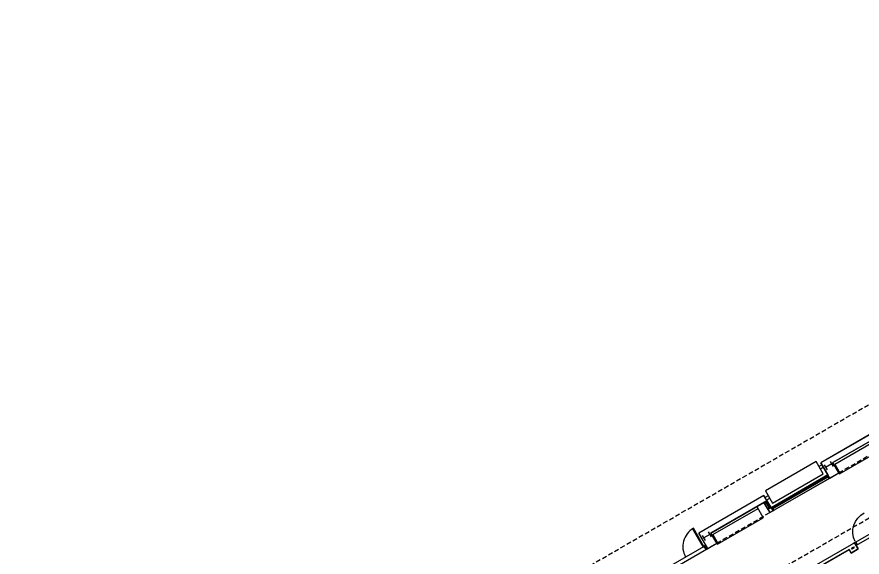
# Model space of a CAD drawing. Header units: inches. Extents: x 597 to 4798, y 649 to 3185.
# Drawn here: x 597 to 2037, y 2264 to 3185 of the extents above; entities that cross this region are included whole.
import ezdxf

# ---------------------------------------------------------------- set-up
doc = ezdxf.new("R2010")
doc.units = ezdxf.units.IN
doc.header["$LTSCALE"] = 64
doc.header["$MEASUREMENT"] = 0
doc.linetypes.add('HIDDEN2', pattern=[0.1875, 0.125, -0.0625])
for name, color, linetype in [('A-DOOR', 8, 'Continuous'), ('A-ELEV-L005', 8, 'Continuous'), ('A-FLOR-CASE', 8, 'Continuous'), ('A-Wall', 8, 'Continuous'), ('A-WALL-JAMB', 8, 'Continuous'), ('B-COL', 8, 'Continuous'), ('bldg2', 8, 'HIDDEN2'), ('sp-gross', 40, 'Continuous'), ('SP-PLAREA', 200, 'Continuous')]:
    doc.layers.add(name, color=color, linetype=linetype)

msp = doc.modelspace()

# ---------------------------------------------------------------- linework, layer by layer
at = {"color": 8}
for points in [[(1843.1, 2177.9, 0), (2015.1, 2277.1, 0)], [(2014.7, 2282.7, 0), (1848.4, 2186.7, 0)], [(2022.5, 2287.2, 0), (2014.7, 2282.7, 0)], [(2015.1, 2277.1, 0), (2018.6, 2271.1, 0)], [(2018.6, 2271.1, 0), (2030.7, 2278.1, 0)], [(2019.4, 2279.6, 0), (2022.9, 2281.6, 0)], [(2020.4, 2277.9, 0), (2019.4, 2279.6, 0)], [(2023.9, 2279.9, 0), (2020.4, 2277.9, 0)], [(2024.7, 2288.5, 0), (2022.5, 2287.2, 0)], [(2022.9, 2281.6, 0), (2023.9, 2279.9, 0)], [(2028.9, 2285.1, 0), (2027.2, 2284.1, 0), (2024.7, 2288.5, 0), (2026.4, 2289.5, 0), (2028.9, 2285.1, 0)], [(2027.2, 2284.1, 0), (2024.7, 2288.5, 0)], [(2030.7, 2278.1, 0), (2027.2, 2284.1, 0)], [(2028.3, 2286.2, 0), (2028.8, 2286.5, 0), (2027.8, 2288.3, 0), (2027.3, 2287.9, 0), (2028.3, 2286.2, 0)]]:
    msp.add_polyline3d(points, dxfattribs=at)
at = {"color": 8, "extrusion": (0, 0, -1)}
msp.add_arc((-2057.6, 2307.5), 36, 332.7984, 62.7984, dxfattribs=at)
at = {"layer": 'A-DOOR', "color": 8}
for p, q in [((1749.9, 2313.4), (1748.4, 2312.5)), ((1748.4, 2312.5), (1766.4, 2281.3)), ((1767.9, 2282.2), (1749.9, 2313.4)), ((1766.4, 2281.3), (1767.9, 2282.2)), ((1769.6, 2283.2), (1767.9, 2282.2)), ((1767.9, 2282.2), (1770.9, 2277)), ((1772.6, 2278), (1769.6, 2283.2)), ((1770.9, 2277), (1772.6, 2278))]:
    msp.add_line(p, q, dxfattribs=at)
msp.add_arc((1767.9, 2282.2), 36, 120, 210, dxfattribs=at)
at = {"layer": 'A-ELEV-L005', "color": 8}
for p, q in [((1882.2, 2348.2), (1979.2, 2404.2)), ((1978.5, 2401.5), (1884.9, 2347.5)), ((1979, 2400.6), (1885.4, 2346.6)), ((1886.9, 2344), (1982.2, 2399)), ((1876, 2347), (1871, 2355.6)), ((1873.6, 2357.1), (1878.6, 2348.5)), ((1874.5, 2357.6), (1879.5, 2349)), ((1876.2, 2358.6), (1881.2, 2350)), ((1883.9, 2349.2), (1882.2, 2348.2)), ((1882.2, 2348.2), (1885.2, 2343)), ((1886.9, 2344), (1883.9, 2349.2)), ((1885.2, 2343), (1886.9, 2344))]:
    msp.add_line(p, q, dxfattribs=at)
at = {"layer": 'A-FLOR-CASE'}
for p, q in [((1991.1, 2422.6), (2067.9, 2467)), ((1998.8, 2406.3), (2076.9, 2451.4)), ((1971.2, 2406.1), (1959.2, 2426.9)), ((1969.1, 2421.7), (1963.9, 2418.6)), ((1991.1, 2422.6), (2000.1, 2407)), ((1971.6, 2417.3), (1966.4, 2414.3)), ((1997.8, 2408), (1998.8, 2406.3))]:
    msp.add_line(p, q, dxfattribs=at)
at = {"layer": 'A-FLOR-CASE', "color": 8}
for p, q in [((1959.2, 2426.9), (1872.6, 2376.9)), ((1884.6, 2356.1), (1971.2, 2406.1)), ((1872.6, 2376.9), (1884.6, 2356.1)), ((1877.3, 2368.7), (1872.2, 2365.7)), ((1879.8, 2364.3), (1874.7, 2361.3)), ((1858.1, 2350.5), (1869.1, 2331.4)), ((1783.2, 2302.6), (1860.1, 2347)), ((1790.9, 2286.3), (1869.1, 2331.4)), ((1783.2, 2302.6), (1792.2, 2287)), ((1789.9, 2288), (1790.9, 2286.3))]:
    msp.add_line(p, q, dxfattribs=at)
at = {"layer": 'A-Wall'}
for p, q in [((2078, 2489), (1967.2, 2425)), ((2083, 2480.3), (1987.8, 2425.3)), ((1982.2, 2399), (1967.2, 2425)), ((1997.8, 2408), (1987.8, 2425.3)), ((1982.2, 2399), (1997.8, 2408))]:
    msp.add_line(p, q, dxfattribs=at)
at = {"layer": 'A-Wall', "color": 8}
for p, q in [((1870.2, 2369), (1759.4, 2305)), ((1870.2, 2369), (1875.2, 2360.3)), ((1875.2, 2360.3), (1779.9, 2305.3)), ((1774.4, 2279), (1759.4, 2305)), ((1789.9, 2288), (1779.9, 2305.3)), ((1774.4, 2279), (1789.9, 2288))]:
    msp.add_line(p, q, dxfattribs=at)
at = {"layer": 'A-WALL-JAMB'}
for p, q in [((1979.2, 2404.2), (1977.5, 2403.2)), ((1977.5, 2403.2), (1980.5, 2398)), ((1982.2, 2399), (1979.2, 2404.2)), ((1980.5, 2398), (1982.2, 2399))]:
    msp.add_line(p, q, dxfattribs=at)
at = {"layer": 'A-WALL-JAMB', "color": 8}
for p, q in [((1870, 2357.4), (1875.2, 2360.3)), ((1871, 2355.6), (1870, 2357.4)), ((1876.2, 2358.6), (1871, 2355.6)), ((1875.2, 2360.3), (1876.2, 2358.6)), ((1876, 2347), (1881.2, 2350)), ((1882.2, 2348.2), (1877, 2345.2)), ((1881.2, 2350), (1882.2, 2348.2)), ((1883.9, 2349.2), (1882.2, 2348.2)), ((1882.2, 2348.2), (1885.2, 2343)), ((1886.9, 2344), (1883.9, 2349.2)), ((1877, 2345.2), (1876, 2347)), ((1877, 2345.2), (1880, 2340)), ((1880, 2340), (1885.2, 2343)), ((1885.2, 2343), (1886.9, 2344)), ((1771.4, 2284.2), (1769.6, 2283.2)), ((1769.6, 2283.2), (1772.6, 2278)), ((1774.4, 2279), (1771.4, 2284.2)), ((1772.6, 2278), (1774.4, 2279))]:
    msp.add_line(p, q, dxfattribs=at)
at = {"layer": 'B-COL'}
for p, q in [((1972.8, 2421.3), (1977.8, 2412.7)), ((1985.7, 2423), (1975.3, 2417)), ((1983.2, 2427.3), (1988.2, 2418.7))]:
    msp.add_line(p, q, dxfattribs=at)
at = {"layer": 'B-COL', "color": 8}
for p, q in [((1775.3, 2307.3), (1780.3, 2298.7)), ((1765, 2301.3), (1770, 2292.7)), ((1777.8, 2303), (1767.5, 2297))]:
    msp.add_line(p, q, dxfattribs=at)
at = {"layer": 'bldg2', "color": 8}
for p, q in [((597.1, 1686), (3193.5, 3185)), ((2693.8, 2702.5), (1420.7, 1967.5)), ((1789.9, 2288), (1880, 2340))]:
    msp.add_line(p, q, dxfattribs=at)
at = {"layer": 'bldg2'}
msp.add_line((1997.8, 2408), (2087.9, 2460), dxfattribs=at)
at = {"layer": 'sp-gross', "flags": 128}
msp.add_lwpolyline([(2078, 2489), (1967.2, 2425), (1979.2, 2404.2), (1882.2, 2348.2), (1870.2, 2369), (1759.4, 2305), (1771.4, 2284.2), (1674.4, 2228.2)], dxfattribs=at)
at = {"layer": 'SP-PLAREA', "flags": 128}
for points in [[(1672.2, 2220), (1789.9, 2288), (1779.9, 2305.3), (1870, 2357.4), (1880, 2340), (1997.8, 2408), (1987.8, 2425.3), (2077.9, 2477.3)], [(2248.5, 2417.7), (1848.4, 2186.7)]]:
    msp.add_lwpolyline(points, dxfattribs=at)
msp.add_lwpolyline([(1800.3, 2153.1), (1803.8, 2147.1), (1791.7, 2140.1), (1788.2, 2146.1), (1753.5, 2126.1), (1757, 2120.1), (1752.3, 2117.3), (1957.5, 1761.8), (2275.3, 1945.3), (2070.1, 2300.8), (2065.3, 2298.1), (2061.8, 2304.1), (2027.2, 2284.1), (2030.7, 2278.1), (2018.6, 2271.1), (2015.1, 2277.1)], close=True, dxfattribs=at)

doc.saveas('drawing.dxf')
